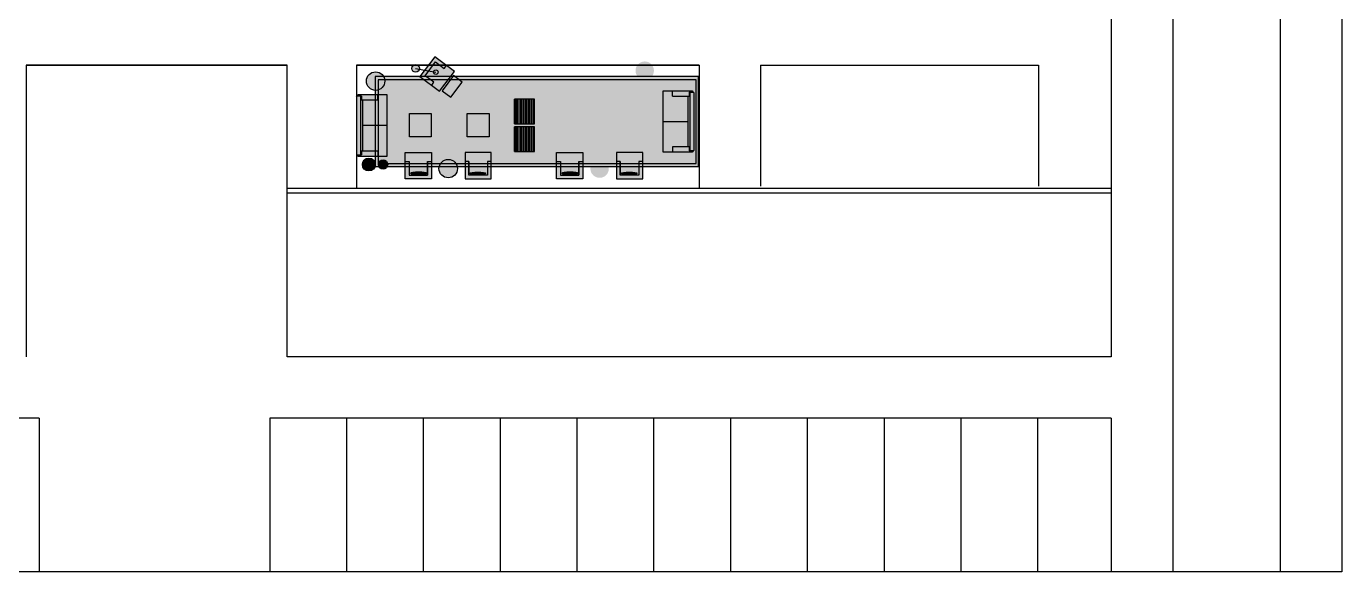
# Model space of a CAD drawing. Header units: inches. Extents: x -55 to 600, y -103 to 167.
# Drawn here: x 407.73 to 450.55, y 22.7 to 40.46 of the extents above; entities that cross this region are included whole.
import ezdxf

# ---------------------------------------------------------------- set-up
doc = ezdxf.new("R2010")
doc.units = ezdxf.units.IN
doc.header["$MEASUREMENT"] = 0
for name, color, linetype in [('AI-Hatch mob', 254, 'Continuous'), ('AI-Mob', 2, 'Continuous'), ('AI-Produção', 1, 'Continuous')]:
    doc.layers.add(name, color=color, linetype=linetype)

# ---------------------------------------------------------------- blocks, each defined once
blk = doc.blocks.new('POL85X85')
at = {"layer": 'AI-Hatch mob'}
blk.add_hatch(color=254, dxfattribs=at).paths.add_polyline_path([(0, -0.855), (-0.855, -0.855), (-0.855, 0), (0, 0)])
h = blk.add_hatch(color=31, dxfattribs=at)
edge = h.paths.add_edge_path()
edge.add_ellipse((-0.438, -0.183), major_axis=(0.263, 0), ratio=0.157895, start_angle=-180, end_angle=180, ccw=False)
at = {"layer": 'AI-Mob'}
blk.add_line((-0.728, -0.57), (-0.728, -0.127), dxfattribs=at)
for points in [[(-0.728, -0.127), (-0.728, -0.57), (-0.855, -0.57), (-0.855, 0), (-0.728, 0)], [(-0.728, 0), (-0.127, 0)], [(-0.127, 0), (0, 0), (0, -0.57), (-0.127, -0.57), (-0.127, -0.127)], [(-0.127, -0.127), (-0.728, -0.127)]]:
    blk.add_lwpolyline(points, dxfattribs=at)
blk.add_lwpolyline([(0, -0.855), (-0.855, -0.855), (-0.855, 0), (0, 0)], close=True, dxfattribs=at)
at = {"layer": 'AI-Mob', "extrusion": (0, 0, -1)}
blk.add_ellipse((-0.438, -0.183), major_axis=(0.263, 0), ratio=0.157895, start_param=-1.570796, end_param=4.712389, dxfattribs=at)
blk = doc.blocks.new('SOF200X100')
at = {"layer": 'AI-Hatch mob'}
for color, points in [(31, [(0.13, 0.957), (0.017, 0.957, 0.414214), (0, 0.939), (0, -0.939, 0.414214), (0.017, -0.957), (0.13, -0.957)]), (31, [(0.696, 1), (0.043, 1), (0.043, 0.957), (0.157, 0.957), (0.157, 0.826), (0.696, 0.826)]), (31, [(0.196, 0.826), (0.157, 0.826), (0.157, 0.957), (0.13, 0.957), (0.13, -0.957), (0.157, -0.957), (0.157, -0.826), (0.196, -0.826)]), (254, [(1, 0.826), (1, 1), (0.696, 1), (0.696, 0.826), (0.196, 0.826), (0.196, 0), (1, 0)]), (254, [(1, 0), (0.196, 0), (0.196, -0.826), (0.696, -0.826), (0.696, -1), (1, -1), (1, -0.826)]), (31, [(0.696, -0.826), (0.157, -0.826), (0.157, -0.957), (0.043, -0.957), (0.043, -1), (0.696, -1)])]:
    blk.add_hatch(color=color, dxfattribs=at).paths.add_polyline_path(points)
for p, q in [((0, -0.939), (0, 0.939)), ((0.017, 0.957), (0.157, 0.957)), ((0.043, 0.957), (0.043, 1)), ((0.043, 1), (1, 1)), ((0.13, -0.957), (0.13, 0.957)), ((0.157, 0.826), (0.157, 0.957)), ((0.696, 0.826), (0.696, 1)), ((1, 1), (1, 0.826)), ((0.157, 0.826), (0.696, 0.826)), ((0.196, -0.826), (0.196, 0.826)), ((1, 0.826), (1, -0.826)), ((1, 0), (0.196, 0)), ((0.157, -0.957), (0.157, -0.826)), ((0.696, -0.826), (0.157, -0.826)), ((0.696, -0.826), (0.696, -1)), ((1, -0.826), (1, -1)), ((0.157, -0.957), (0.017, -0.957)), ((0.043, -1), (0.043, -0.957)), ((1, -1), (0.043, -1))]:
    blk.add_line(p, q)
for centre, start, end in [((0.017, 0.939), 90, 180), ((0.017, -0.939), 180, 270)]:
    blk.add_arc(centre, 0.0174, start, end)
blk = doc.blocks.new('POLT-80-PUF1')
at = {"layer": 'AI-Hatch mob'}
for points in [[(0.362, -0.316), (0.44, -0.225), (0.169, 0.011), (0.538, 0.433), (0.809, 0.196), (0.888, 0.287), (0.526, 0.603), (0, 0)], [(0.362, -0.316), (0.44, -0.225), (0.169, 0.011), (0.538, 0.433), (0.809, 0.196), (0.888, 0.287), (0.526, 0.603), (0, 0)], [(0.526, 0.603), (0.888, 0.287), (0.809, 0.196), (0.538, 0.433), (0.169, 0.011), (0.44, -0.225), (0.362, -0.316), (0, 0)]]:
    blk.add_hatch(color=31, dxfattribs=at).paths.add_polyline_path(points)
at = {"layer": 'AI-Hatch mob', "ltscale": 20, "true_color": 0xe1d8b7}
blk.add_hatch(color=254, dxfattribs=at).paths.add_polyline_path([(1.129, 0.076), (0.888, 0.287), (0.809, 0.196), (0.538, 0.433), (0.169, 0.011), (0.44, -0.225), (0.362, -0.316), (0.603, -0.526)])
at = {"layer": 'AI-Hatch mob', "true_color": 0xe1d8b7}
h = blk.add_hatch(color=254, dxfattribs=at)
h.dxf.hatch_style = 1
h.paths.add_polyline_path([(1.355, -0.285), (1.092, -0.056), (0.687, -0.52), (0.95, -0.75)])
for points in [[(0.603, -0.526), (1.129, 0.076), (0.526, 0.603), (0, 0)], [(0.687, -0.52), (0.95, -0.75), (1.355, -0.285), (1.092, -0.056)]]:
    blk.add_lwpolyline(points, close=True)
blk.add_lwpolyline([(0.362, -0.316), (0.44, -0.225), (0.169, 0.011), (0.538, 0.433), (0.809, 0.196), (0.888, 0.287)])
blk = doc.blocks.new('LumináriaMesa3')
at = {"layer": 'AI-Hatch mob'}
h = blk.add_hatch(color=255, dxfattribs=at)
h.paths.add_polyline_path([(-0.004, -0.1, 1), (0.004, 0.1, 1)])
h.paths.add_polyline_path([(-0.316, -0.503, 1), (-0.311, -0.383, 1)])
blk.add_line((0, 0), (-0.314, -0.443))
for centre, radius in [((0, 0), 0.1), ((-0.314, -0.443), 0.06)]:
    blk.add_circle(centre, radius)

msp = doc.modelspace()

# ---------------------------------------------------------------- hatches: boundary and pattern name
at = {"true_color": 0xf8f6e8}
msp.add_hatch(color=7, dxfattribs=at).paths.add_polyline_path([(419.188, 38.722), (429.536, 38.722), (429.536, 35.994), (419.188, 35.994)])
at = {"layer": 'AI-Hatch mob', "true_color": 0xab9e6e}
h = msp.add_hatch(color=33, dxfattribs=at)
edge = h.paths.add_edge_path()
edge.add_arc((419.098, 38.675), 0.3, 0, 360)
msp.add_hatch(color=33, dxfattribs=at).paths.add_polyline_path([(428.161, 39.016, 1), (427.561, 39.016, 1)])
at = {"layer": 'AI-Hatch mob', "true_color": 0xede8c4}
h = msp.add_hatch(color=254, dxfattribs=at)
h.paths.add_polyline_path([(419.088, 35.894), (429.609, 35.894), (429.609, 38.822), (419.088, 38.822)])
h.paths.add_polyline_path([(419.188, 35.994), (429.536, 35.994), (429.536, 38.722), (419.188, 38.722)], flags=16)
at = {"layer": 'AI-Hatch mob', "ltscale": 3, "true_color": 0xd6bf91}
for points in [[(423.624, 37.288), (424.274, 37.288), (424.274, 38.088), (423.624, 38.088)], [(423.624, 36.388), (424.274, 36.388), (424.274, 37.188), (423.624, 37.188)]]:
    msp.add_hatch(color=31, dxfattribs=at).paths.add_polyline_path(points)
at = {"layer": 'AI-Hatch mob', "ltscale": 3, "true_color": 0xede8c4}
h = msp.add_hatch(dxfattribs=at)
h.set_pattern_fill('_USER', color=254, scale=0.05, angle=90, style=0, pattern_type=0)
h.set_pattern_definition([(90, (423.62405, 39.23437), (-0.05, 0), [])])
h.paths.add_polyline_path([(423.624, 37.288), (424.274, 37.288), (424.274, 38.088), (423.624, 38.088)])
at = {"layer": 'AI-Hatch mob', "true_color": 0xd3bf96}
for points in [[(420.198, 37.617), (420.912, 37.617), (420.912, 36.859), (420.198, 36.859)], [(422.079, 37.617), (422.793, 37.617), (422.793, 36.859), (422.079, 36.859)], [(425.056, 37.617), (425.77, 37.617), (425.77, 36.859), (425.056, 36.859)], [(426.937, 37.617), (427.651, 37.617), (427.651, 36.859), (426.937, 36.859)]]:
    msp.add_hatch(color=9, dxfattribs=at).paths.add_polyline_path(points)
at = {"layer": 'AI-Hatch mob', "ltscale": 3, "true_color": 0xede8c4}
h = msp.add_hatch(dxfattribs=at)
h.set_pattern_fill('_USER', color=254, scale=0.05, angle=90, style=0, pattern_type=0)
h.set_pattern_definition([(90, (423.62405, 40.13437), (-0.05, 0), [])])
h.paths.add_polyline_path([(423.624, 36.388), (424.274, 36.388), (424.274, 37.188), (423.624, 37.188)])
at = {"layer": 'AI-Hatch mob', "true_color": 0xab9e6e}
h = msp.add_hatch(color=33, dxfattribs=at)
edge = h.paths.add_edge_path()
edge.add_arc((418.879, 35.96), 0.21, 0, 360)
h = msp.add_hatch(color=33, dxfattribs=at)
edge = h.paths.add_edge_path()
edge.add_arc((419.343, 35.96), 0.15, 0, 360)
h = msp.add_hatch(color=33, dxfattribs=at)
edge = h.paths.add_edge_path()
edge.add_arc((421.463, 35.827), 0.3, 0, 360)
h = msp.add_hatch(color=33, dxfattribs=at)
edge = h.paths.add_edge_path()
edge.add_arc((426.392, 35.827), 0.3, 0, 360)

# ---------------------------------------------------------------- linework, layer by layer
for p, q in [((443.051, 66.701), (443.051, 29.701)), ((445.051, 66.701), (445.051, 22.701)), ((448.551, 66.701), (448.551, 22.701)), ((450.551, 66.701), (450.551, 22.701)), ((407.728, 39.191), (416.223, 39.191)), ((407.728, 39.191), (407.728, 35.191)), ((418.479, 39.191), (429.628, 39.191)), ((429.628, 39.191), (429.628, 35.191)), ((431.628, 39.191), (431.628, 35.253)), ((431.628, 39.191), (440.684, 39.191)), ((440.684, 39.191), (440.684, 35.253)), ((407.728, 36.841), (407.728, 29.701)), ((416.223, 29.701), (416.223, 36.841)), ((416.223, 35.191), (443.051, 35.191)), ((416.223, 35.041), (443.051, 35.041)), ((443.051, 29.701), (416.223, 29.701)), ((408.151, 27.701), (380.651, 27.701)), ((408.151, 27.701), (408.151, 22.701)), ((443.051, 27.701), (415.651, 27.701)), ((415.651, 27.701), (415.651, 22.701)), ((418.151, 27.701), (418.151, 22.701)), ((418.151, 27.701), (418.151, 22.701)), ((420.651, 27.701), (420.651, 22.701)), ((423.151, 27.701), (423.151, 22.701)), ((425.651, 27.701), (425.651, 22.701)), ((428.151, 27.701), (428.151, 22.701)), ((430.651, 27.701), (430.651, 22.701)), ((433.151, 27.701), (433.151, 22.701)), ((435.651, 27.701), (435.651, 22.701)), ((438.151, 27.701), (438.151, 22.701)), ((440.651, 27.701), (440.651, 22.701)), ((443.051, 27.701), (443.051, 22.701)), ((443.051, 27.701), (443.051, 22.701)), ((450.551, 22.701), (375.551, 22.701))]:
    msp.add_line(p, q)
for points in [[(416.223, 39.191), (407.728, 39.191)], [(416.223, 39.191), (407.728, 39.191)], [(416.223, 35.191), (416.223, 39.191)], [(429.628, 39.191), (418.479, 39.191)], [(418.479, 39.191), (418.479, 35.191)], [(429.628, 39.191), (418.479, 39.191)]]:
    msp.add_lwpolyline(points)
at = {"layer": 'AI-Mob'}
for p, q in [((420.198, 36.859), (420.198, 37.617)), ((420.198, 37.617), (420.912, 37.617)), ((420.912, 37.617), (420.912, 36.859)), ((422.079, 36.859), (422.079, 37.617)), ((422.079, 37.617), (422.793, 37.617)), ((422.793, 37.617), (422.793, 36.859)), ((420.912, 36.859), (420.198, 36.859)), ((422.793, 36.859), (422.079, 36.859))]:
    msp.add_line(p, q, dxfattribs=at)
for points in [[(423.624, 37.288), (424.274, 37.288), (424.274, 38.088), (423.624, 38.088)], [(423.624, 36.388), (424.274, 36.388), (424.274, 37.188), (423.624, 37.188)]]:
    msp.add_lwpolyline(points, close=True, dxfattribs=at)
for centre, radius in [((419.098, 38.675), 0.3), ((418.879, 35.96), 0.21), ((419.343, 35.96), 0.15), ((421.463, 35.827), 0.3)]:
    msp.add_circle(centre, radius, dxfattribs=at)
at = {"layer": 'AI-Produção'}
for points in [[(419.088, 35.894), (429.609, 35.894), (429.609, 38.822), (419.088, 38.822)], [(419.188, 35.994), (429.536, 35.994), (429.536, 38.722), (419.188, 38.722)]]:
    msp.add_lwpolyline(points, close=True, dxfattribs=at)

# ---------------------------------------------------------------- block references
at = {"layer": 'AI-Mob', "xscale": 1.235520000000025, "yscale": 1.235520000000025, "zscale": 1.235520000000025, "rotation": 114.8637848880521}
msp.add_blockref('LumináriaMesa3', (420.402, 39.091), dxfattribs=at)
at = {"layer": 'AI-Mob'}
for name, p, rotation in [('POLT-80-PUF1', (420.543, 38.828), 4.294904222449951), ('SOF200X100', (429.464, 37.358), 180), ('POL85X85', (420.061, 35.491), 180), ('POL85X85', (424.99, 35.491), 180)]:
    msp.add_blockref(name, p, dxfattribs=dict(at, rotation=rotation))
at = {"layer": 'AI-Mob', "xscale": -1, "rotation": 180}
for name, p in [('SOF200X100', (418.479, 37.229)), ('POL85X85', (422.865, 35.491)), ('POL85X85', (427.794, 35.491))]:
    msp.add_blockref(name, p, dxfattribs=at)

doc.saveas('drawing.dxf')
